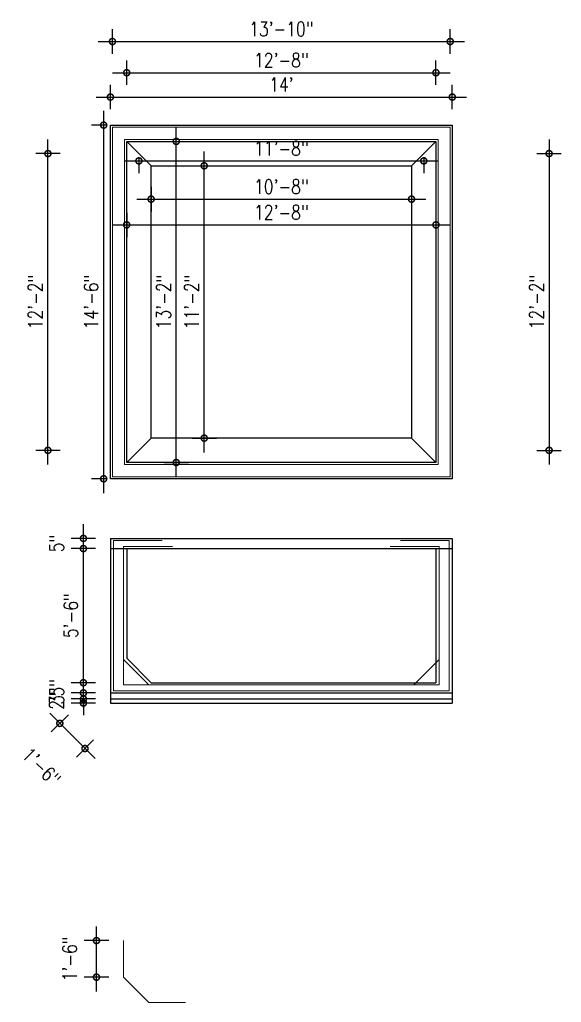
# Model space of a CAD drawing. Header units: inches. Extents: x -5000150 to -4989519, y -3262115 to -3259800.
# Drawn here: x -4992159.2 to -4991893, y -3262027.1 to -3261543.7 of the extents above; entities that cross this region are included whole.
import ezdxf

# ---------------------------------------------------------------- set-up
doc = ezdxf.new("R2010")
doc.units = ezdxf.units.IN
doc.header["$LTSCALE"] = 2
doc.header["$MEASUREMENT"] = 0
doc.header["$PDMODE"] = 34
doc.layers.get('0').update_dxf_attribs({"linetype": 'CONTINUOUS'})
doc.layers.get('DEFPOINTS').update_dxf_attribs({"color": 141, "linetype": 'CONTINUOUS'})
doc.layers.add('window', color=4, linetype='CONTINUOUS', lineweight=13)
doc.styles.add('ROMANS', font='Romans.shx', dxfattribs={"width": 0.8})
doc.dimstyles.new('8 SCALE', dxfattribs={"dimscale": 0, "dimtxt": 7, "dimasz": 6, "dimexe": 6, "dimexo": 2, "dimgap": 2, "dimtad": 1, "dimdec": 0, "dimzin": 0, "dimdsep": 46, "dimlunit": 4, "dimtxsty": 'ROMANS', "dimblk": 'DOTSMALL', "dimcen": 0, "dimdle": 7, "dimclrd": 8, "dimclre": 8, "dimclrt": 3, "dimadec": 0, "dimazin": 0, "dimtfac": 1, "dimtdec": 0, "dimtofl": 0, "dimtmove": 2, "dimatfit": 3, "dimfxl": 6, "dimfxlon": 1, "dimtolj": 1, "dimtzin": 0, "dimarcsym": 0})

# ---------------------------------------------------------------- blocks, each defined once
blk = doc.blocks.new('_DOTSMALL')
at = {"color": 0, "linetype": 'ByBlock', "const_width": 0.5}
blk.add_lwpolyline([(-0.0625, 0, 1), (0.0625, 0, 1)], format="xyb", close=True, dxfattribs=at)
blk = doc.blocks.new('*D543')
at = {"color": 8, "lineweight": -2, "ltscale": 0.5, "transparency": 16777216}
for p, q in [((-4992082.21, -3261768.55), (-4992082.21, -3261596.55)), ((-4992088.21, -3261603.55), (-4992076.21, -3261603.55)), ((-4992088.21, -3261761.55), (-4992076.21, -3261761.55))]:
    blk.add_line(p, q, dxfattribs=at)
at = {"layer": 'DEFPOINTS', "color": 0, "ltscale": 0.5, "transparency": 16777216}
for p in [(-4992106.56, -3261603.55), (-4992082.21, -3261603.55), (-4992106.56, -3261761.55)]:
    blk.add_point(p, dxfattribs=at)
at = {"color": 8, "lineweight": -2, "ltscale": 0.5, "transparency": 16777216, "xscale": 6, "yscale": 6, "zscale": 6}
for p, rotation in [((-4992082.21, -3261603.55), 90), ((-4992082.21, -3261761.55), 270)]:
    blk.add_blockref('_DOTSMALL', p, dxfattribs=dict(at, rotation=rotation))
at = {"color": 3, "ltscale": 0.5, "transparency": 16777216, "insert": (-4992088.38, -3261682.55), "char_height": 7, "attachment_point": 5, "rotation": 90, "style": 'ROMANS'}
blk.add_mtext('\\A1;13\'-2"', dxfattribs=at)
blk = doc.blocks.new('*D544')
at = {"color": 8, "lineweight": -2, "ltscale": 0.5, "transparency": 16777216}
for p, q in [((-4992117.86, -3261776.55), (-4992117.86, -3261588.55)), ((-4992116.56, -3261595.55), (-4992123.86, -3261595.55)), ((-4992116.56, -3261769.55), (-4992123.86, -3261769.55))]:
    blk.add_line(p, q, dxfattribs=at)
at = {"layer": 'DEFPOINTS', "color": 0, "ltscale": 0.5, "transparency": 16777216}
for p in [(-4992117.86, -3261595.55), (-4992114.56, -3261595.55), (-4992114.56, -3261769.55)]:
    blk.add_point(p, dxfattribs=at)
at = {"color": 8, "lineweight": -2, "ltscale": 0.5, "transparency": 16777216, "xscale": 6, "yscale": 6, "zscale": 6}
for p, rotation in [((-4992117.86, -3261595.55), 90), ((-4992117.86, -3261769.55), 270)]:
    blk.add_blockref('_DOTSMALL', p, dxfattribs=dict(at, rotation=rotation))
at = {"color": 3, "ltscale": 0.5, "transparency": 16777216, "insert": (-4992124.03, -3261682.55), "char_height": 7, "attachment_point": 5, "rotation": 90, "style": 'ROMANS'}
blk.add_mtext('\\A1;14\'-6"', dxfattribs=at)
blk = doc.blocks.new('*D536')
at = {"color": 8, "lineweight": -2, "ltscale": 0.5, "transparency": 16777216}
for p, q in [((-4992114.56, -3261587.76), (-4992114.56, -3261575.76)), ((-4991946.56, -3261587.76), (-4991946.56, -3261575.76)), ((-4992121.56, -3261581.76), (-4991939.56, -3261581.76))]:
    blk.add_line(p, q, dxfattribs=at)
at = {"layer": 'DEFPOINTS', "color": 0, "ltscale": 0.5, "transparency": 16777216}
for p in [(-4991946.56, -3261581.76), (-4992114.56, -3261595.55), (-4991946.56, -3261595.55)]:
    blk.add_point(p, dxfattribs=at)
at = {"color": 8, "lineweight": -2, "ltscale": 0.5, "transparency": 16777216, "xscale": 6, "yscale": 6, "zscale": 6, "rotation": 180}
blk.add_blockref('_DOTSMALL', (-4992114.56, -3261581.76), dxfattribs=at)
at = {"color": 8, "lineweight": -2, "ltscale": 0.5, "transparency": 16777216, "xscale": 6, "yscale": 6, "zscale": 6}
blk.add_blockref('_DOTSMALL', (-4991946.56, -3261581.76), dxfattribs=at)
at = {"color": 3, "ltscale": 0.5, "transparency": 16777216, "insert": (-4992030.56, -3261575.59), "char_height": 7, "attachment_point": 5, "style": 'ROMANS'}
blk.add_mtext("\\A1;14'", dxfattribs=at)
blk = doc.blocks.new('*D537')
at = {"color": 8, "lineweight": -2, "ltscale": 0.5, "transparency": 16777216}
for p, q in [((-4992106.56, -3261575.76), (-4992106.56, -3261563.76)), ((-4991954.56, -3261575.76), (-4991954.56, -3261563.76)), ((-4992113.56, -3261569.76), (-4991947.56, -3261569.76))]:
    blk.add_line(p, q, dxfattribs=at)
at = {"layer": 'DEFPOINTS', "color": 0, "ltscale": 0.5, "transparency": 16777216}
for p in [(-4991954.56, -3261569.76), (-4992106.56, -3261603.55), (-4991954.56, -3261603.55)]:
    blk.add_point(p, dxfattribs=at)
at = {"color": 8, "lineweight": -2, "ltscale": 0.5, "transparency": 16777216, "xscale": 6, "yscale": 6, "zscale": 6, "rotation": 180}
blk.add_blockref('_DOTSMALL', (-4992106.56, -3261569.76), dxfattribs=at)
at = {"color": 8, "lineweight": -2, "ltscale": 0.5, "transparency": 16777216, "xscale": 6, "yscale": 6, "zscale": 6}
blk.add_blockref('_DOTSMALL', (-4991954.56, -3261569.76), dxfattribs=at)
at = {"color": 3, "ltscale": 0.5, "transparency": 16777216, "insert": (-4992030.56, -3261563.59), "char_height": 7, "attachment_point": 5, "style": 'ROMANS'}
blk.add_mtext('\\A1;12\'-8"', dxfattribs=at)
blk = doc.blocks.new('*D538')
at = {"color": 8, "lineweight": -2, "ltscale": 0.5, "transparency": 16777216}
for p, q in [((-4992127.83, -3261877.88), (-4992127.83, -3261871.88)), ((-4992121.83, -3261877.88), (-4992133.83, -3261877.88)), ((-4992121.83, -3261879.88), (-4992133.83, -3261879.88)), ((-4992127.83, -3261879.88), (-4992127.83, -3261885.88))]:
    blk.add_line(p, q, dxfattribs=at)
at = {"layer": 'DEFPOINTS', "color": 0, "ltscale": 0.5, "transparency": 16777216}
for p in [(-4992127.83, -3261877.88), (-4992114.56, -3261877.88), (-4992114.56, -3261879.88)]:
    blk.add_point(p, dxfattribs=at)
at = {"color": 8, "lineweight": -2, "ltscale": 0.5, "transparency": 16777216, "xscale": 6, "yscale": 6, "zscale": 6}
for p, rotation in [((-4992127.83, -3261877.88), 270), ((-4992127.83, -3261879.88), 90)]:
    blk.add_blockref('_DOTSMALL', p, dxfattribs=dict(at, rotation=rotation))
at = {"color": 3, "ltscale": 0.5, "transparency": 16777216, "insert": (-4992141, -3261878.88), "char_height": 7, "attachment_point": 5, "rotation": 90, "style": 'ROMANS'}
blk.add_mtext('\\A1;2"', dxfattribs=at)
blk = doc.blocks.new('*D539')
at = {"color": 8, "lineweight": -2, "ltscale": 0.5, "transparency": 16777216}
for p, q in [((-4992127.83, -3261874.88), (-4992127.83, -3261868.88)), ((-4992121.83, -3261874.88), (-4992133.83, -3261874.88)), ((-4992121.83, -3261877.88), (-4992133.83, -3261877.88)), ((-4992127.83, -3261877.88), (-4992127.83, -3261883.88))]:
    blk.add_line(p, q, dxfattribs=at)
at = {"layer": 'DEFPOINTS', "color": 0, "ltscale": 0.5, "transparency": 16777216}
for p in [(-4992127.83, -3261874.88), (-4992114.56, -3261874.88), (-4992114.56, -3261877.88)]:
    blk.add_point(p, dxfattribs=at)
at = {"color": 8, "lineweight": -2, "ltscale": 0.5, "transparency": 16777216, "xscale": 6, "yscale": 6, "zscale": 6}
for p, rotation in [((-4992127.83, -3261874.88), 270), ((-4992127.83, -3261877.88), 90)]:
    blk.add_blockref('_DOTSMALL', p, dxfattribs=dict(at, rotation=rotation))
at = {"color": 3, "ltscale": 0.5, "transparency": 16777216, "insert": (-4992141, -3261876.38), "char_height": 7, "attachment_point": 5, "rotation": 90, "style": 'ROMANS'}
blk.add_mtext('\\A1;3"', dxfattribs=at)
blk = doc.blocks.new('*D540')
at = {"color": 8, "lineweight": -2, "ltscale": 0.5, "transparency": 16777216}
for p, q in [((-4992127.83, -3261881.88), (-4992127.83, -3261862.88)), ((-4992121.83, -3261869.88), (-4992133.83, -3261869.88)), ((-4992121.83, -3261874.88), (-4992133.83, -3261874.88))]:
    blk.add_line(p, q, dxfattribs=at)
at = {"layer": 'DEFPOINTS', "color": 0, "ltscale": 0.5, "transparency": 16777216}
for p in [(-4992127.83, -3261869.88), (-4992114.56, -3261869.88), (-4992114.56, -3261874.88)]:
    blk.add_point(p, dxfattribs=at)
at = {"color": 8, "lineweight": -2, "ltscale": 0.5, "transparency": 16777216, "xscale": 6, "yscale": 6, "zscale": 6}
for p, rotation in [((-4992127.83, -3261869.88), 90), ((-4992127.83, -3261874.88), 270)]:
    blk.add_blockref('_DOTSMALL', p, dxfattribs=dict(at, rotation=rotation))
at = {"color": 3, "ltscale": 0.5, "transparency": 16777216, "insert": (-4992141, -3261872.38), "char_height": 7, "attachment_point": 5, "rotation": 90, "style": 'ROMANS'}
blk.add_mtext('\\A1;5"', dxfattribs=at)
blk = doc.blocks.new('*D541')
at = {"color": 8, "lineweight": -2, "ltscale": 0.5, "transparency": 16777216}
for p, q in [((-4992127.83, -3261876.88), (-4992127.83, -3261796.88)), ((-4992121.83, -3261803.88), (-4992133.83, -3261803.88)), ((-4992121.83, -3261869.88), (-4992133.83, -3261869.88))]:
    blk.add_line(p, q, dxfattribs=at)
at = {"layer": 'DEFPOINTS', "color": 0, "ltscale": 0.5, "transparency": 16777216}
for p in [(-4992127.83, -3261803.88), (-4992114.56, -3261803.88), (-4992114.56, -3261869.88)]:
    blk.add_point(p, dxfattribs=at)
at = {"color": 8, "lineweight": -2, "ltscale": 0.5, "transparency": 16777216, "xscale": 6, "yscale": 6, "zscale": 6}
for p, rotation in [((-4992127.83, -3261803.88), 90), ((-4992127.83, -3261869.88), 270)]:
    blk.add_blockref('_DOTSMALL', p, dxfattribs=dict(at, rotation=rotation))
at = {"color": 3, "ltscale": 0.5, "transparency": 16777216, "insert": (-4992134, -3261836.88), "char_height": 7, "attachment_point": 5, "rotation": 90, "style": 'ROMANS'}
blk.add_mtext('\\A1;5\'-6"', dxfattribs=at)
blk = doc.blocks.new('*D542')
at = {"color": 8, "lineweight": -2, "ltscale": 0.5, "transparency": 16777216}
for p, q in [((-4992127.83, -3261810.88), (-4992127.83, -3261791.88)), ((-4992121.83, -3261798.88), (-4992133.83, -3261798.88)), ((-4992121.83, -3261803.88), (-4992133.83, -3261803.88))]:
    blk.add_line(p, q, dxfattribs=at)
at = {"layer": 'DEFPOINTS', "color": 0, "ltscale": 0.5, "transparency": 16777216}
for p in [(-4992127.83, -3261798.88), (-4992114.56, -3261798.88), (-4992114.56, -3261803.88)]:
    blk.add_point(p, dxfattribs=at)
at = {"color": 8, "lineweight": -2, "ltscale": 0.5, "transparency": 16777216, "xscale": 6, "yscale": 6, "zscale": 6}
for p, rotation in [((-4992127.83, -3261798.88), 90), ((-4992127.83, -3261803.88), 270)]:
    blk.add_blockref('_DOTSMALL', p, dxfattribs=dict(at, rotation=rotation))
at = {"color": 3, "ltscale": 0.5, "transparency": 16777216, "insert": (-4992141, -3261801.38), "char_height": 7, "attachment_point": 5, "rotation": 90, "style": 'ROMANS'}
blk.add_mtext('\\A1;5"', dxfattribs=at)
blk = doc.blocks.new('*D545')
at = {"color": 8, "lineweight": -2, "ltscale": 0.5, "transparency": 16777216}
for p, q in [((-4992113.56, -3261560.42), (-4992113.56, -3261548.42)), ((-4991947.56, -3261560.42), (-4991947.56, -3261548.42)), ((-4992120.56, -3261554.42), (-4991940.56, -3261554.42))]:
    blk.add_line(p, q, dxfattribs=at)
at = {"layer": 'DEFPOINTS', "color": 0, "ltscale": 0.5, "transparency": 16777216}
for p in [(-4991947.56, -3261554.42), (-4992113.56, -3261596.55), (-4991947.56, -3261596.55)]:
    blk.add_point(p, dxfattribs=at)
at = {"color": 8, "lineweight": -2, "ltscale": 0.5, "transparency": 16777216, "xscale": 6, "yscale": 6, "zscale": 6, "rotation": 180}
blk.add_blockref('_DOTSMALL', (-4992113.56, -3261554.42), dxfattribs=at)
at = {"color": 8, "lineweight": -2, "ltscale": 0.5, "transparency": 16777216, "xscale": 6, "yscale": 6, "zscale": 6}
blk.add_blockref('_DOTSMALL', (-4991947.56, -3261554.42), dxfattribs=at)
at = {"color": 3, "ltscale": 0.5, "transparency": 16777216, "insert": (-4992030.56, -3261548.25), "char_height": 7, "attachment_point": 5, "style": 'ROMANS'}
blk.add_mtext('\\A1;13\'-10"', dxfattribs=at)
blk = doc.blocks.new('*D547')
at = {"color": 8, "lineweight": -2, "ltscale": 0.5, "transparency": 16777216}
for p, q in [((-4992122.11, -3261907.21), (-4992144.38, -3261884.93)), ((-4992135.19, -3261885.64), (-4992143.68, -3261894.12)), ((-4992122.81, -3261898.02), (-4992131.3, -3261906.5))]:
    blk.add_line(p, q, dxfattribs=at)
at = {"layer": 'DEFPOINTS', "color": 0, "ltscale": 0.5, "transparency": 16777216}
for p in [(-4992108.06, -3261858.5), (-4992095.68, -3261870.88), (-4992139.43, -3261889.88)]:
    blk.add_point(p, dxfattribs=at)
at = {"color": 8, "lineweight": -2, "ltscale": 0.5, "transparency": 16777216, "xscale": 6, "yscale": 6, "zscale": 6}
for p, rotation in [((-4992139.43, -3261889.88), 134.9999999989223), ((-4992127.06, -3261902.26), 314.9999999989223)]:
    blk.add_blockref('_DOTSMALL', p, dxfattribs=dict(at, rotation=rotation))
at = {"color": 3, "ltscale": 0.5, "transparency": 16777216, "insert": (-4992148.45, -3261911.27), "char_height": 7, "attachment_point": 5, "rotation": 315, "style": 'ROMANS'}
blk.add_mtext('\\A1;1\'-6"', dxfattribs=at)
blk = doc.blocks.new('*D548')
at = {"color": 8, "lineweight": -2, "ltscale": 0.5, "transparency": 16777216}
for p, q in [((-4992121.41, -3262021.75), (-4992121.41, -3261989.75)), ((-4992115.41, -3261996.75), (-4992127.41, -3261996.75)), ((-4992115.41, -3262014.75), (-4992127.41, -3262014.75))]:
    blk.add_line(p, q, dxfattribs=at)
at = {"layer": 'DEFPOINTS', "color": 0, "ltscale": 0.5, "transparency": 16777216}
for p in [(-4992121.41, -3261996.75), (-4992108.06, -3261996.75), (-4992108.06, -3262014.75)]:
    blk.add_point(p, dxfattribs=at)
at = {"color": 8, "lineweight": -2, "ltscale": 0.5, "transparency": 16777216, "xscale": 6, "yscale": 6, "zscale": 6}
for p, rotation in [((-4992121.41, -3261996.75), 90), ((-4992121.41, -3262014.75), 270)]:
    blk.add_blockref('_DOTSMALL', p, dxfattribs=dict(at, rotation=rotation))
at = {"color": 3, "ltscale": 0.5, "transparency": 16777216, "insert": (-4992134.58, -3262005.75), "char_height": 7, "attachment_point": 5, "rotation": 90, "style": 'ROMANS'}
blk.add_mtext('\\A1;1\'-6"', dxfattribs=at)
blk = doc.blocks.new('*D549')
at = {"color": 8, "lineweight": -2, "ltscale": 0.5, "transparency": 16777216}
for p, q in [((-4992068.46, -3261756.55), (-4992068.46, -3261608.55)), ((-4992074.46, -3261615.55), (-4992062.46, -3261615.55)), ((-4992074.46, -3261749.55), (-4992062.46, -3261749.55))]:
    blk.add_line(p, q, dxfattribs=at)
at = {"layer": 'DEFPOINTS', "color": 0, "ltscale": 0.5, "transparency": 16777216}
for p in [(-4992094.56, -3261615.55), (-4992068.46, -3261615.55), (-4992094.56, -3261749.55)]:
    blk.add_point(p, dxfattribs=at)
at = {"color": 8, "lineweight": -2, "ltscale": 0.5, "transparency": 16777216, "xscale": 6, "yscale": 6, "zscale": 6}
for p, rotation in [((-4992068.46, -3261615.55), 90), ((-4992068.46, -3261749.55), 270)]:
    blk.add_blockref('_DOTSMALL', p, dxfattribs=dict(at, rotation=rotation))
at = {"color": 3, "ltscale": 0.5, "transparency": 16777216, "insert": (-4992074.63, -3261682.55), "char_height": 7, "attachment_point": 5, "rotation": 90, "style": 'ROMANS'}
blk.add_mtext('\\A1;11\'-2"', dxfattribs=at)
blk = doc.blocks.new('*D550')
at = {"color": 8, "lineweight": -2, "ltscale": 0.5, "transparency": 16777216}
for p, q in [((-4992094.56, -3261625.97), (-4992094.56, -3261637.97)), ((-4991966.56, -3261625.97), (-4991966.56, -3261637.97)), ((-4992101.56, -3261631.97), (-4991959.56, -3261631.97))]:
    blk.add_line(p, q, dxfattribs=at)
at = {"layer": 'DEFPOINTS', "color": 0, "ltscale": 0.5, "transparency": 16777216}
for p in [(-4992094.56, -3261615.55), (-4991966.56, -3261615.55), (-4991966.56, -3261631.97)]:
    blk.add_point(p, dxfattribs=at)
at = {"color": 8, "lineweight": -2, "ltscale": 0.5, "transparency": 16777216, "xscale": 6, "yscale": 6, "zscale": 6, "rotation": 180}
blk.add_blockref('_DOTSMALL', (-4992094.56, -3261631.97), dxfattribs=at)
at = {"color": 8, "lineweight": -2, "ltscale": 0.5, "transparency": 16777216, "xscale": 6, "yscale": 6, "zscale": 6}
blk.add_blockref('_DOTSMALL', (-4991966.56, -3261631.97), dxfattribs=at)
at = {"color": 3, "ltscale": 0.5, "transparency": 16777216, "insert": (-4992030.56, -3261625.8), "char_height": 7, "attachment_point": 5, "style": 'ROMANS'}
blk.add_mtext('\\A1;10\'-8"', dxfattribs=at)
blk = doc.blocks.new('*D551')
at = {"color": 8, "lineweight": -2, "ltscale": 0.5, "transparency": 16777216}
for p, q in [((-4992106.56, -3261638.63), (-4992106.56, -3261650.63)), ((-4991954.56, -3261638.63), (-4991954.56, -3261650.63)), ((-4992113.56, -3261644.63), (-4991947.56, -3261644.63))]:
    blk.add_line(p, q, dxfattribs=at)
at = {"layer": 'DEFPOINTS', "color": 0, "ltscale": 0.5, "transparency": 16777216}
for p in [(-4992106.56, -3261603.55), (-4991954.56, -3261603.55), (-4991954.56, -3261644.63)]:
    blk.add_point(p, dxfattribs=at)
at = {"color": 8, "lineweight": -2, "ltscale": 0.5, "transparency": 16777216, "xscale": 6, "yscale": 6, "zscale": 6, "rotation": 180}
blk.add_blockref('_DOTSMALL', (-4992106.56, -3261644.63), dxfattribs=at)
at = {"color": 8, "lineweight": -2, "ltscale": 0.5, "transparency": 16777216, "xscale": 6, "yscale": 6, "zscale": 6}
blk.add_blockref('_DOTSMALL', (-4991954.56, -3261644.63), dxfattribs=at)
at = {"color": 3, "ltscale": 0.5, "transparency": 16777216, "insert": (-4992030.56, -3261638.47), "char_height": 7, "attachment_point": 5, "style": 'ROMANS'}
blk.add_mtext('\\A1;12\'-8"', dxfattribs=at)
blk = doc.blocks.new('*D552')
at = {"color": 8, "lineweight": -2, "ltscale": 0.5, "transparency": 16777216}
for p, q in [((-4992145.27, -3261762.55), (-4992145.27, -3261602.55)), ((-4992139.27, -3261609.55), (-4992151.27, -3261609.55)), ((-4992139.27, -3261755.55), (-4992151.27, -3261755.55))]:
    blk.add_line(p, q, dxfattribs=at)
at = {"layer": 'DEFPOINTS', "color": 0, "ltscale": 0.5, "transparency": 16777216}
for p in [(-4992145.27, -3261609.55), (-4992100.56, -3261609.55), (-4992100.56, -3261755.55)]:
    blk.add_point(p, dxfattribs=at)
at = {"color": 8, "lineweight": -2, "ltscale": 0.5, "transparency": 16777216, "xscale": 6, "yscale": 6, "zscale": 6}
for p, rotation in [((-4992145.27, -3261609.55), 90), ((-4992145.27, -3261755.55), 270)]:
    blk.add_blockref('_DOTSMALL', p, dxfattribs=dict(at, rotation=rotation))
at = {"color": 3, "ltscale": 0.5, "transparency": 16777216, "insert": (-4992151.44, -3261682.55), "char_height": 7, "attachment_point": 5, "rotation": 90, "style": 'ROMANS'}
blk.add_mtext('\\A1;12\'-2"', dxfattribs=at)
blk = doc.blocks.new('*D553')
at = {"color": 8, "lineweight": -2, "ltscale": 0.5, "transparency": 16777216}
for p, q in [((-4992107.56, -3261613.15), (-4991953.56, -3261613.15)), ((-4992100.56, -3261611.55), (-4992100.56, -3261619.15)), ((-4991960.56, -3261611.55), (-4991960.56, -3261619.15))]:
    blk.add_line(p, q, dxfattribs=at)
at = {"layer": 'DEFPOINTS', "color": 0, "ltscale": 0.5, "transparency": 16777216}
for p in [(-4992100.56, -3261609.55), (-4991960.56, -3261609.55), (-4991960.56, -3261613.15)]:
    blk.add_point(p, dxfattribs=at)
at = {"color": 8, "lineweight": -2, "ltscale": 0.5, "transparency": 16777216, "xscale": 6, "yscale": 6, "zscale": 6, "rotation": 180}
blk.add_blockref('_DOTSMALL', (-4992100.56, -3261613.15), dxfattribs=at)
at = {"color": 8, "lineweight": -2, "ltscale": 0.5, "transparency": 16777216, "xscale": 6, "yscale": 6, "zscale": 6}
blk.add_blockref('_DOTSMALL', (-4991960.56, -3261613.15), dxfattribs=at)
at = {"color": 3, "ltscale": 0.5, "transparency": 16777216, "insert": (-4992030.56, -3261606.98), "char_height": 7, "attachment_point": 5, "style": 'ROMANS'}
blk.add_mtext('\\A1;11\'-8"', dxfattribs=at)
blk = doc.blocks.new('*D554')
at = {"color": 8, "lineweight": -2, "ltscale": 0.5, "transparency": 16777216}
for p, q in [((-4991898.96, -3261602.55), (-4991898.96, -3261762.55)), ((-4991904.96, -3261609.55), (-4991892.96, -3261609.55)), ((-4991904.96, -3261755.55), (-4991892.96, -3261755.55))]:
    blk.add_line(p, q, dxfattribs=at)
at = {"layer": 'DEFPOINTS', "color": 0, "ltscale": 0.5, "transparency": 16777216}
for p in [(-4991960.56, -3261609.55), (-4991960.56, -3261755.55), (-4991898.96, -3261755.55)]:
    blk.add_point(p, dxfattribs=at)
at = {"color": 8, "lineweight": -2, "ltscale": 0.5, "transparency": 16777216, "xscale": 6, "yscale": 6, "zscale": 6}
for p, rotation in [((-4991898.96, -3261609.55), 90), ((-4991898.96, -3261755.55), 270)]:
    blk.add_blockref('_DOTSMALL', p, dxfattribs=dict(at, rotation=rotation))
at = {"color": 3, "ltscale": 0.5, "transparency": 16777216, "insert": (-4991905.13, -3261682.55), "char_height": 7, "attachment_point": 5, "rotation": 90, "style": 'ROMANS'}
blk.add_mtext('\\A1;12\'-2"', dxfattribs=at)

msp = doc.modelspace()

# ---------------------------------------------------------------- linework, layer by layer
at = {"ltscale": 0.5}
for p, q in [((-4992094.56, -3261615.55), (-4992106.56, -3261603.55)), ((-4991966.56, -3261615.55), (-4991954.56, -3261603.55)), ((-4992094.56, -3261749.55), (-4992106.56, -3261761.55)), ((-4991966.56, -3261749.55), (-4991954.56, -3261761.55)), ((-4992114.56, -3261798.88), (-4992114.56, -3261803.88)), ((-4992114.56, -3261798.88), (-4991946.56, -3261798.88)), ((-4991946.56, -3261798.88), (-4991946.56, -3261803.88)), ((-4992114.56, -3261803.88), (-4992114.56, -3261869.88)), ((-4992114.56, -3261803.88), (-4991946.56, -3261803.88)), ((-4992106.56, -3261803.88), (-4992106.56, -3261857.88)), ((-4991954.56, -3261803.88), (-4991954.56, -3261869.88)), ((-4991946.56, -3261803.88), (-4991946.56, -3261869.88)), ((-4992106.56, -3261857.88), (-4992094.56, -3261869.88)), ((-4992114.56, -3261869.88), (-4992114.56, -3261874.88)), ((-4992094.56, -3261869.88), (-4991954.56, -3261869.88)), ((-4991946.56, -3261869.88), (-4991946.56, -3261874.88)), ((-4992114.56, -3261874.88), (-4992114.56, -3261877.88)), ((-4992114.56, -3261874.88), (-4991946.56, -3261874.88)), ((-4992114.56, -3261877.88), (-4992114.56, -3261879.88)), ((-4992114.56, -3261877.88), (-4991946.56, -3261877.88)), ((-4991946.56, -3261874.88), (-4991946.56, -3261877.88)), ((-4991946.56, -3261877.88), (-4991946.56, -3261879.88)), ((-4992114.56, -3261879.88), (-4991946.56, -3261879.88))]:
    msp.add_line(p, q, dxfattribs=at)
for points in [[(-4992114.56, -3261769.55), (-4992114.56, -3261595.55), (-4991946.56, -3261595.55), (-4991946.56, -3261769.55)], [(-4992106.56, -3261761.55), (-4992106.56, -3261603.55), (-4991954.56, -3261603.55), (-4991954.56, -3261761.55)], [(-4992094.56, -3261749.55), (-4992094.56, -3261615.55), (-4991966.56, -3261615.55), (-4991966.56, -3261749.55)]]:
    msp.add_lwpolyline(points, close=True, dxfattribs=at)
at = {"layer": 'window'}
for points in [[(-4992113.56, -3261768.55), (-4992113.56, -3261596.55), (-4991947.56, -3261596.55), (-4991947.56, -3261768.55)], [(-4992107.56, -3261762.55), (-4992107.56, -3261602.55), (-4991953.56, -3261602.55), (-4991953.56, -3261762.55)]]:
    msp.add_lwpolyline(points, close=True, dxfattribs=at)
for points in [[(-4992089.06, -3261799.88), (-4992113.06, -3261799.88), (-4992113.06, -3261873.88), (-4991948.06, -3261873.88), (-4991948.06, -3261799.88), (-4991972.06, -3261799.88)], [(-4992084.06, -3261802.88), (-4992108.06, -3261802.88), (-4992108.06, -3261870.88), (-4991953.06, -3261870.88), (-4991953.06, -3261802.88), (-4991977.06, -3261802.88)], [(-4992077.68, -3261870.88), (-4992095.68, -3261870.88), (-4992108.06, -3261858.5), (-4992108.06, -3261840.5)], [(-4991983.44, -3261870.88), (-4991965.44, -3261870.88), (-4991953.06, -3261858.5), (-4991953.06, -3261840.5)], [(-4992077.68, -3262027.13), (-4992095.68, -3262027.13), (-4992108.06, -3262014.75), (-4992108.06, -3261996.75)]]:
    msp.add_lwpolyline(points, dxfattribs=at)

# ---------------------------------------------------------------- dimensions: what is measured, and where the dimension line sits
at = {"ltscale": 0.5}
for base, p1, p2, picture, middle in [((-4991947.56, -3261554.42), (-4992113.56, -3261596.55), (-4991947.56, -3261596.55), '*D545', (-4992030.56, -3261548.25)), ((-4991960.56, -3261613.15), (-4992100.56, -3261609.55), (-4991960.56, -3261609.55), '*D553', (-4992030.56, -3261606.98)), ((-4991954.56, -3261644.63), (-4992106.56, -3261603.55), (-4991954.56, -3261603.55), '*D551', (-4992030.56, -3261638.47)), ((-4991966.56, -3261631.97), (-4992094.56, -3261615.55), (-4991966.56, -3261615.55), '*D550', (-4992030.56, -3261625.8))]:
    dim = msp.add_linear_dim(base=base, p1=p1, p2=p2, dimstyle='8 SCALE', override={"dimscale": 1}, dxfattribs=at)
    dim.commit()
    dim.dimension.update_dxf_attribs({"geometry": picture, "text_midpoint": middle})
for base, p1, p2, angle, picture, middle in [((-4991954.56, -3261569.76), (-4992106.56, -3261603.55), (-4991954.56, -3261603.55), 180, '*D537', (-4992030.56, -3261563.59)), ((-4991946.56, -3261581.76), (-4992114.56, -3261595.55), (-4991946.56, -3261595.55), 180, '*D536', (-4992030.56, -3261575.59)), ((-4992117.86, -3261595.55), (-4992114.56, -3261769.55), (-4992114.56, -3261595.55), 90, '*D544', (-4992124.03, -3261682.55)), ((-4992082.21, -3261603.55), (-4992106.56, -3261761.55), (-4992106.56, -3261603.55), 90, '*D543', (-4992088.38, -3261682.55)), ((-4992145.27, -3261609.55), (-4992100.56, -3261755.55), (-4992100.56, -3261609.55), 90, '*D552', (-4992151.44, -3261682.55)), ((-4991898.96, -3261755.55), (-4991960.56, -3261609.55), (-4991960.56, -3261755.55), 90, '*D554', (-4991905.13, -3261682.55)), ((-4992068.46, -3261615.55), (-4992094.56, -3261749.55), (-4992094.56, -3261615.55), 90, '*D549', (-4992074.63, -3261682.55)), ((-4992127.83, -3261798.88), (-4992114.56, -3261803.88), (-4992114.56, -3261798.88), 90, '*D542', (-4992141, -3261801.38)), ((-4992127.83, -3261803.88), (-4992114.56, -3261869.88), (-4992114.56, -3261803.88), 90, '*D541', (-4992134, -3261836.88)), ((-4992127.83, -3261869.88), (-4992114.56, -3261874.88), (-4992114.56, -3261869.88), 90, '*D540', (-4992141, -3261872.38)), ((-4992127.83, -3261874.88), (-4992114.56, -3261877.88), (-4992114.56, -3261874.88), 90, '*D539', (-4992141, -3261876.38)), ((-4992127.83, -3261877.88), (-4992114.56, -3261879.88), (-4992114.56, -3261877.88), 90, '*D538', (-4992141, -3261878.88)), ((-4992121.41, -3261996.75), (-4992108.06, -3262014.75), (-4992108.06, -3261996.75), 90, '*D548', (-4992134.58, -3262005.75))]:
    dim = msp.add_linear_dim(base=base, p1=p1, p2=p2, angle=angle, dimstyle='8 SCALE', override={"dimscale": 1}, dxfattribs=at)
    dim.commit()
    dim.dimension.update_dxf_attribs({"geometry": picture, "text_midpoint": middle})
dim = msp.add_aligned_dim(p1=(-4992095.68, -3261870.88), p2=(-4992108.06, -3261858.5), distance=44.37, dimstyle='8 SCALE', override={"dimscale": 1}, dxfattribs=at)
dim.commit()
dim.dimension.update_dxf_attribs({"geometry": '*D547', "text_midpoint": (-4992148.45, -3261911.27)})

doc.saveas('drawing.dxf')
